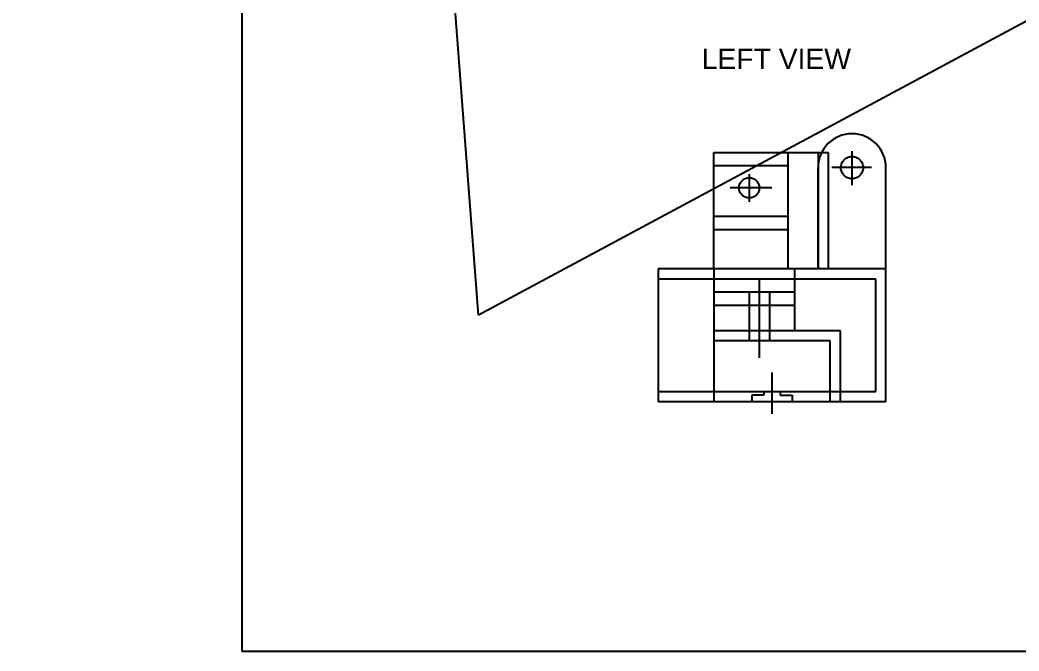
# Model space of a CAD drawing. Header units: inches. Extents: x 3.9 to 34.1, y 1.2 to 30.9.
# Drawn here: x 3.9 to 13.77, y 9.73 to 15.96 of the extents above; entities that cross this region are included whole.
import ezdxf
from ezdxf import colors
from ezdxf.entities.mleader import LeaderData, LeaderLine
from ezdxf.math import Vec2, Vec3

# ---------------------------------------------------------------- set-up
doc = ezdxf.new("R2010")
doc.units = ezdxf.units.IN
doc.header["$MEASUREMENT"] = 0
doc.linetypes.add('ACAD_ISO02W100', pattern=[15, 12, -3])
doc.linetypes.add('ACAD_ISO08W100', pattern=[36, 24, -3, 6, -3])
for name, color, linetype in [('Centerline', 5, 'ACAD_ISO08W100'), ('ortho boundary', 1, 'Continuous'), ('submerged layer', 3, 'ACAD_ISO02W100'), ('visible layer', 7, 'Continuous')]:
    doc.layers.add(name, color=color, linetype=linetype)
doc.styles.get("Standard").update_dxf_attribs({"font": 'arial.ttf'})

msp = doc.modelspace()

# ---------------------------------------------------------------- linework, layer by layer
at = {"layer": 'Centerline', "linetype": 'ACAD_ISO02W100'}
for p, q in [((12.1201, 14.6638), (12.1201, 14.3281)), ((11.1051, 14.4361), (11.1051, 14.1618)), ((12.314, 14.4997), (11.9198, 14.4997)), ((11.3282, 14.2997), (10.9158, 14.2997)), ((11.2051, 12.6213), (11.2051, 13.3997)), ((11.3301, 12.0671), (11.3301, 12.4775))]:
    msp.add_line(p, q, dxfattribs=at)
at = {"layer": 'ortho boundary', "linetype": 'ACAD_ISO02W100'}
for p, q in [((6.0928, 16.0864), (6.0928, 9.7264)), ((6.0928, 9.7264), (16.8276, 9.7264))]:
    msp.add_line(p, q, dxfattribs=at)
at = {"layer": 'submerged layer', "linetype": 'ACAD_ISO02W100'}
for p, q in [((11.7851, 14.6497), (11.7851, 13.4997)), ((11.8851, 14.6497), (11.8851, 13.4997)), ((10.7551, 14.5197), (11.4851, 14.5197)), ((10.7551, 14.0197), (11.4851, 14.0197)), ((10.7551, 13.8897), (11.4851, 13.8897)), ((12.3551, 13.3997), (10.2051, 13.3997)), ((12.3551, 12.2897), (12.3551, 13.3997)), ((11.1051, 13.2697), (11.1051, 12.7897)), ((11.3051, 13.2697), (11.3051, 12.7897)), ((11.5551, 13.1397), (10.7551, 13.1397)), ((11.5551, 12.8897), (10.7551, 12.8897)), ((10.2051, 12.2897), (12.3551, 12.2897))]:
    msp.add_line(p, q, dxfattribs=at)
for points in [[(11.2501, 12.2897), (11.2501, 12.2522), (11.1301, 12.2522), (11.1301, 12.1897)], [(11.4101, 12.2897), (11.4101, 12.2522), (11.5301, 12.2522), (11.5301, 12.1897)]]:
    msp.add_lwpolyline(points, dxfattribs=at)
at = {"layer": 'visible layer', "linetype": 'ACAD_ISO02W100'}
for p, q in [((10.7551, 13.4997), (10.7551, 14.6497)), ((10.7551, 14.6497), (11.8851, 14.6497)), ((11.4851, 14.6497), (11.4851, 13.4997)), ((11.7851, 13.4997), (11.7851, 14.4997)), ((12.4551, 13.4997), (12.4551, 14.4997)), ((10.2051, 13.4997), (10.2051, 12.1897)), ((12.4551, 13.4997), (10.2051, 13.4997)), ((10.7551, 13.4997), (10.7551, 12.1897)), ((11.5551, 13.2697), (11.5551, 13.4997)), ((12.4551, 12.1897), (12.4551, 13.4997)), ((11.5551, 13.2697), (10.7551, 13.2697)), ((11.5551, 13.2697), (11.3051, 13.2697)), ((11.5551, 12.8897), (11.5551, 13.2697)), ((12.0051, 12.8897), (11.5551, 12.8897)), ((12.0051, 12.1897), (12.0051, 12.8897)), ((11.9051, 12.7897), (10.7551, 12.7897)), ((11.9051, 12.1897), (11.9051, 12.7897)), ((10.2051, 12.1897), (12.4551, 12.1897))]:
    msp.add_line(p, q, dxfattribs=at)
for centre, radius in [((12.1201, 14.4997), 0.11), ((11.1051, 14.2997), 0.1)]:
    msp.add_circle(centre, radius, dxfattribs=at)
msp.add_arc((12.1201, 14.4997), 0.335, 0, 180, dxfattribs=at)

# ---------------------------------------------------------------- texts
at = {"layer": 'ortho boundary', "linetype": 'ACAD_ISO02W100', "insert": (10.6357, 15.6738), "char_height": 0.2, "attachment_point": 1}
msp.add_mtext_dynamic_manual_height_columns('LEFT VIEW', width=3.362552, gutter_width=1, heights=[0], dxfattribs=at)

# ---------------------------------------------------------------- leaders
at = {"layer": 'ortho boundary'}
ml = msp.add_multileader_mtext('Standard', dxfattribs=at)
ml.set_content('NEEDS DIMENSIONING', color=256)
ml.set_leader_properties()
ml.build(insert=Vec2(0, 0))
ml.multileader.update_dxf_attribs({"dogleg_length": 0.36, "arrow_head_size": 0.18})
ctx = ml.context
ctx.base_point, ctx.char_height, ctx.arrow_head_size, ctx.landing_gap_size, ctx.plane_origin = Vec3(3.825, 29.9429), 0.18, 0.18, 0.09, Vec3(17.8174, 29.0406)
ctx.text_align_type = 2
notes = []
notes.append((ctx, [(0, (1, 1, 0), (7.1385, 29.9429), (-1, 0), 0.36, [(2, [(17.8174, 29.0406), (18.144, 18.2539), (8.4315, 13.0435)], 0, [])])]))
ctx.mtext.insert, ctx.mtext.alignment, ctx.mtext.flow_direction = Vec3(6.6885, 30.0345), 3, 5
for ctx, leaders in notes:
    for number, flags, end, landing, length, lines in leaders:
        leader = LeaderData()
        leader.index, (leader.has_last_leader_line, leader.has_dogleg_vector, leader.attachment_direction) = number, flags
        leader.last_leader_point, leader.dogleg_vector, leader.dogleg_length = Vec3(end), Vec3(landing), length
        for number, points, colour, breaks in lines:
            line = LeaderLine()
            line.index, line.vertices, line.color, line.breaks = number, Vec3.list(points), colors.encode_raw_color(colour), breaks
            leader.lines.append(line)
        ctx.leaders.append(leader)

doc.saveas('drawing.dxf')
